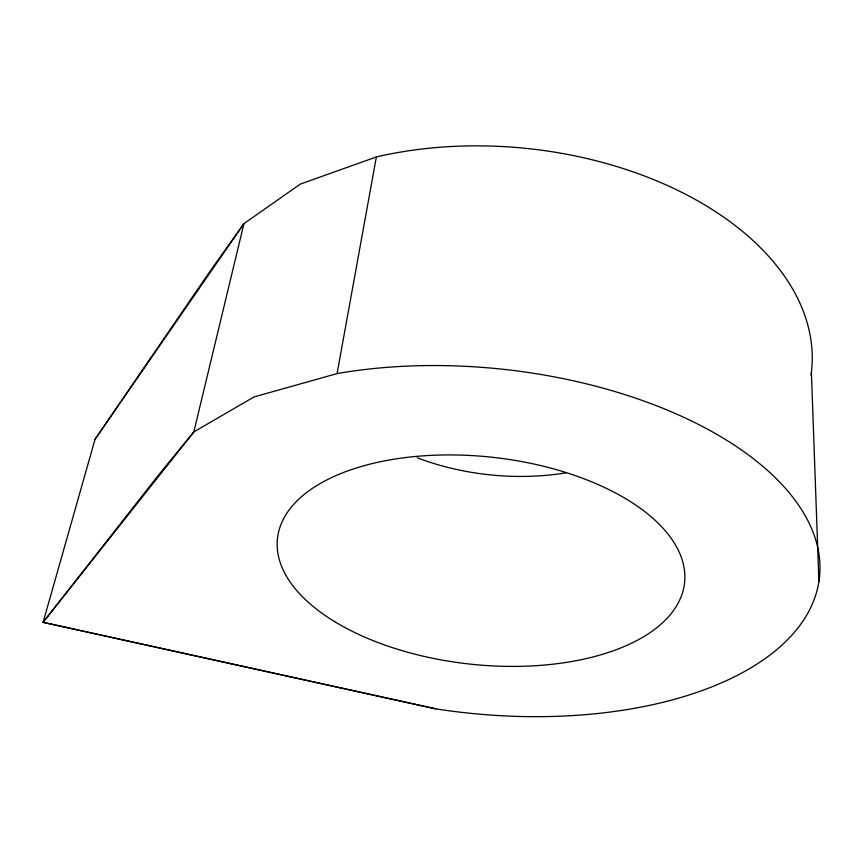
<?xml version="1.0" encoding="UTF-8"?>
<svg xmlns="http://www.w3.org/2000/svg" width="862" height="862" viewBox="0 0 862 862"><rect width="100%" height="100%" fill="white"/><g stroke="black" fill="none" stroke-linecap="round" stroke-linejoin="round"><path stroke-width="1.29" d="M337.074 373.591A336.536 172.788 6.2 0 1 815.958 540.7A336.536 172.788 6.2 0 1 435.536 708.801L43.1 622.332L159.287 474.111L193.831 431.916L254.031 396.94L337.074 373.591L376.371 156.938A307.281 192.14 5.7 0 1 681.81 192.366A307.281 192.14 5.7 0 1 811.045 375.142M435.536 708.801L43.1 622.332L95.046 439.275L210.393 270.722L243.946 223.635L300.235 184.134L376.371 156.938M95.046 439.275L243.946 223.635L193.831 431.916L43.1 622.332M811.401 372.492L818.9 581.376M566.205 472.796A187.28 116.068 5.8 0 1 417.251 457.797M335.857 622.353A204.747 104.011 6.2 0 0 677.532 604.24A204.747 104.011 6.2 0 0 429.545 455.448A204.747 104.011 6.2 0 0 335.857 622.353"/></g></svg>
